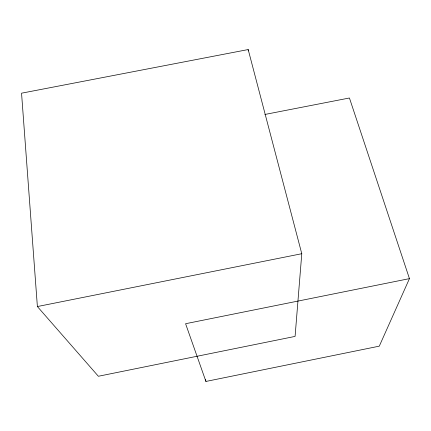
<?xml version="1.0" encoding="UTF-8"?>
<svg xmlns="http://www.w3.org/2000/svg" width="431" height="431" viewBox="0 0 431 431"><rect width="100%" height="100%" fill="white"/><g stroke="black" fill="none" stroke-linecap="round" stroke-linejoin="round"><path stroke-width="0.65" d="M301.781 253.714L295.084 336.406L98.365 376.263L37.384 306.549L21.55 93.188L248.181 49.554L301.781 253.714L37.384 306.549M409.45 278.625L379.291 346.158L205.926 381.446L185.583 323.719L409.45 278.625L349.428 97.993L264.876 114.468M205.571 379.458L205.926 381.446M248.181 49.554L248.251 50.901"/></g></svg>
